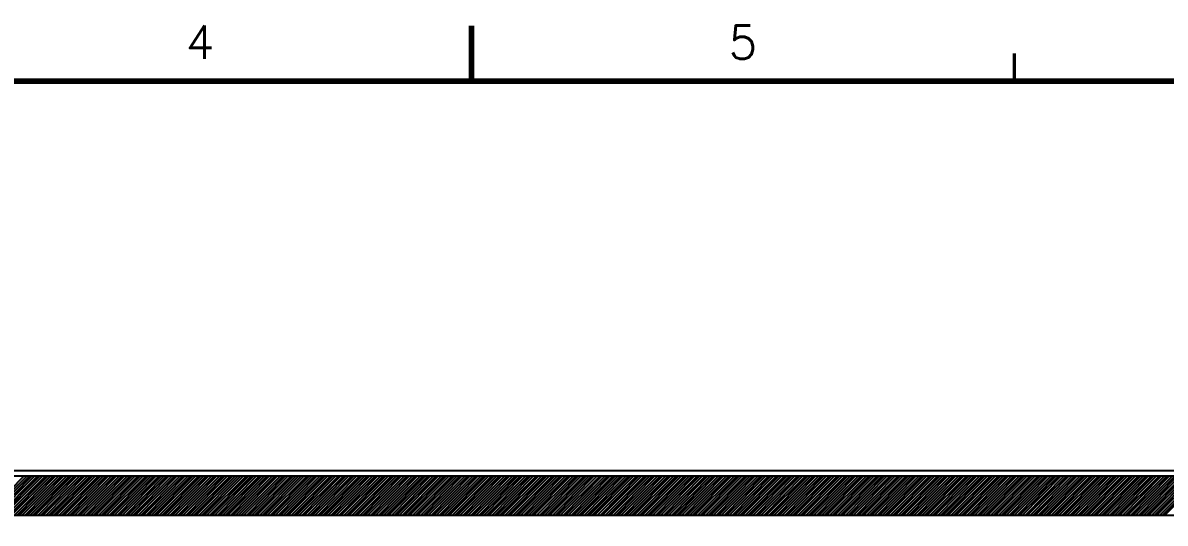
# Model space of a CAD drawing. Extents: x 295 to 953, y 10 to 290.
# Drawn here: x 646.7 to 749.3, y 245.3 to 290.2 of the extents above; entities that cross this region are included whole.
import ezdxf
from ezdxf.enums import TextEntityAlignment as Align

# ---------------------------------------------------------------- set-up
doc = ezdxf.new("R2010")
doc.units = 0
doc.header["$LTSCALE"] = 5
doc.header["$MEASUREMENT"] = 0
doc.layers.get('0').update_dxf_attribs({"linetype": 'CONTINUOUS', "lineweight": 25})
for name, color, linetype in [('ART01_PHO', 7, 'CONTINUOUS'), ('문자', 4, 'CONTINUOUS'), ('테두리', 3, 'CONTINUOUS')]:
    doc.layers.add(name, color=color, linetype=linetype)
doc.styles.get("Standard").update_dxf_attribs({"font": 'simplex.shx'})

# ---------------------------------------------------------------- blocks, each defined once
blk = doc.blocks.new('C')
at = {"layer": '테두리'}
for points, const_width in [([(210, 290), (210, 285)], 0.5), ([(258.75, 287.5), (258.75, 285)], 0.3), ([(15, 285), (15, 15), (405, 15), (405, 285), (15, 285)], 0.5)]:
    blk.add_lwpolyline(points, dxfattribs=dict(at, const_width=const_width))
at = {"layer": '문자'}
for s, p in [('4', (185.62, 288.5)), ('5', (234.38, 288.5))]:
    blk.add_text(s, height=3, dxfattribs=at).set_placement(p, align=Align.MIDDLE)

msp = doc.modelspace()

# ---------------------------------------------------------------- linework, layer by layer
at = {"layer": 'ART01_PHO', "color": 7}
for p, q in [((864.35, 250), (505.48, 250)), ((505.98, 249.54), (864.82, 249.54)), ((643.28, 245.98), (646.8, 249.54)), ((643.49, 245.98), (647.05, 249.54)), ((643.74, 245.98), (647.3, 249.54)), ((643.99, 245.98), (647.51, 249.54)), ((644.2, 245.98), (647.76, 249.54)), ((644.45, 245.98), (648.01, 249.54)), ((644.7, 245.98), (648.22, 249.54)), ((644.91, 245.98), (648.47, 249.54)), ((645.16, 245.98), (648.73, 249.54)), ((645.42, 245.98), (648.94, 249.54)), ((645.62, 245.98), (649.19, 249.54)), ((645.88, 245.98), (649.44, 249.54)), ((646.13, 245.98), (649.65, 249.54)), ((646.34, 245.98), (649.9, 249.54)), ((646.59, 245.98), (650.15, 249.54)), ((646.84, 245.98), (650.36, 249.54)), ((647.05, 245.98), (650.61, 249.54)), ((647.3, 245.98), (650.86, 249.54)), ((647.55, 245.98), (651.07, 249.54)), ((647.76, 245.98), (651.32, 249.54)), ((648.01, 245.98), (651.53, 249.54)), ((648.26, 245.98), (651.79, 249.54)), ((648.47, 245.98), (652.04, 249.54)), ((648.73, 245.98), (652.25, 249.54)), ((648.98, 245.98), (652.5, 249.54)), ((649.19, 245.98), (652.75, 249.54)), ((649.44, 245.98), (652.96, 249.54)), ((649.65, 245.98), (653.21, 249.54)), ((649.9, 245.98), (653.46, 249.54)), ((650.15, 245.98), (653.67, 249.54)), ((650.36, 245.98), (653.92, 249.54)), ((650.61, 245.98), (654.17, 249.54)), ((650.86, 245.98), (654.38, 249.54)), ((651.07, 245.98), (654.64, 249.54)), ((651.32, 245.98), (654.89, 249.54)), ((651.58, 245.98), (655.1, 249.54)), ((651.79, 245.98), (655.35, 249.54)), ((652.04, 245.98), (655.6, 249.54)), ((652.29, 245.98), (655.81, 249.54)), ((652.5, 245.98), (656.06, 249.54)), ((652.75, 245.98), (656.31, 249.54)), ((653, 245.98), (656.52, 249.54)), ((653.21, 245.98), (656.77, 249.54)), ((653.46, 245.98), (657.02, 249.54)), ((653.71, 245.98), (657.23, 249.54)), ((653.92, 245.98), (657.49, 249.54)), ((654.17, 245.98), (657.74, 249.54)), ((654.43, 245.98), (657.95, 249.54)), ((654.64, 245.98), (658.2, 249.54)), ((654.89, 245.98), (658.45, 249.54)), ((655.14, 245.98), (658.66, 249.54)), ((655.35, 245.98), (658.91, 249.54)), ((655.6, 245.98), (659.12, 249.54)), ((655.85, 245.98), (659.37, 249.54)), ((656.06, 245.98), (659.62, 249.54)), ((656.31, 245.98), (659.83, 249.54)), ((656.56, 245.98), (660.08, 249.54)), ((656.77, 245.98), (660.34, 249.54)), ((657.02, 245.98), (660.54, 249.54)), ((657.28, 245.98), (660.8, 249.54)), ((657.49, 245.98), (661.05, 249.54)), ((657.74, 245.98), (661.26, 249.54)), ((657.95, 245.98), (661.51, 249.54)), ((658.2, 245.98), (661.76, 249.54)), ((658.45, 245.98), (661.97, 249.54)), ((658.66, 245.98), (662.22, 249.54)), ((658.91, 245.98), (662.47, 249.54)), ((659.16, 245.98), (662.68, 249.54)), ((659.37, 245.98), (662.93, 249.54)), ((659.62, 245.98), (663.18, 249.54)), ((659.87, 245.98), (663.39, 249.54)), ((660.08, 245.98), (663.65, 249.54)), ((660.34, 245.98), (663.9, 249.54)), ((660.59, 245.98), (664.11, 249.54)), ((660.8, 245.98), (664.36, 249.54)), ((661.05, 245.98), (664.61, 249.54)), ((661.3, 245.98), (664.82, 249.54)), ((661.51, 245.98), (665.07, 249.54)), ((661.76, 245.98), (665.32, 249.54)), ((662.01, 245.98), (665.53, 249.54)), ((662.22, 245.98), (665.78, 249.54)), ((662.47, 245.98), (666.03, 249.54)), ((662.72, 245.98), (666.24, 249.54)), ((662.93, 245.98), (666.5, 249.54)), ((663.18, 245.98), (666.75, 249.54)), ((663.44, 245.98), (666.96, 249.54)), ((663.65, 245.98), (667.21, 249.54)), ((663.9, 245.98), (667.42, 249.54)), ((664.15, 245.98), (667.67, 249.54)), ((664.36, 245.98), (667.92, 249.54)), ((664.61, 245.98), (668.13, 249.54)), ((664.86, 245.98), (668.38, 249.54)), ((665.07, 245.98), (668.63, 249.54)), ((665.32, 245.98), (668.84, 249.54)), ((665.53, 245.98), (669.09, 249.54)), ((665.78, 245.98), (669.35, 249.54)), ((666.03, 245.98), (669.56, 249.54)), ((666.24, 245.98), (669.81, 249.54)), ((666.5, 245.98), (670.06, 249.54)), ((666.75, 245.98), (670.27, 249.54)), ((666.96, 245.98), (670.52, 249.54)), ((667.21, 245.98), (670.77, 249.54)), ((667.46, 245.98), (670.98, 249.54)), ((667.67, 245.98), (671.23, 249.54)), ((667.92, 245.98), (671.48, 249.54)), ((668.17, 245.98), (671.69, 249.54)), ((668.38, 245.98), (671.94, 249.54)), ((668.63, 245.98), (672.2, 249.54)), ((668.88, 245.98), (672.41, 249.54)), ((669.09, 245.98), (672.66, 249.54)), ((669.35, 245.98), (672.91, 249.54)), ((669.6, 245.98), (673.12, 249.54)), ((669.81, 245.98), (673.37, 249.54)), ((670.06, 245.98), (673.62, 249.54)), ((670.31, 245.98), (673.83, 249.54)), ((670.52, 245.98), (674.08, 249.54)), ((670.77, 245.98), (674.33, 249.54)), ((671.02, 245.98), (674.54, 249.54)), ((671.23, 245.98), (674.79, 249.54)), ((671.48, 245.98), (675.05, 249.54)), ((671.73, 245.98), (675.25, 249.54)), ((671.94, 245.98), (675.51, 249.54)), ((672.2, 245.98), (675.72, 249.54)), ((672.45, 245.98), (675.97, 249.54)), ((672.66, 245.98), (676.22, 249.54)), ((672.91, 245.98), (676.43, 249.54)), ((673.16, 245.98), (676.68, 249.54)), ((673.37, 245.98), (676.93, 249.54)), ((673.62, 245.98), (677.14, 249.54)), ((673.83, 245.98), (677.39, 249.54)), ((674.08, 245.98), (677.64, 249.54)), ((674.33, 245.98), (677.85, 249.54)), ((674.54, 245.98), (678.1, 249.54)), ((674.79, 245.98), (678.36, 249.54)), ((675.05, 245.98), (678.57, 249.54)), ((675.25, 245.98), (678.82, 249.54)), ((675.51, 245.98), (679.07, 249.54)), ((675.76, 245.98), (679.28, 249.54)), ((675.97, 245.98), (679.53, 249.54)), ((676.22, 245.98), (679.78, 249.54)), ((676.47, 245.98), (679.99, 249.54)), ((676.68, 245.98), (680.24, 249.54)), ((676.93, 245.98), (680.49, 249.54)), ((677.18, 245.98), (680.7, 249.54)), ((677.39, 245.98), (680.95, 249.54)), ((677.64, 245.98), (681.21, 249.54)), ((677.9, 245.98), (681.42, 249.54)), ((678.1, 245.98), (681.67, 249.54)), ((678.36, 245.98), (681.92, 249.54)), ((678.61, 245.98), (682.13, 249.54)), ((678.82, 245.98), (682.38, 249.54)), ((679.07, 245.98), (682.63, 249.54)), ((679.32, 245.98), (682.84, 249.54)), ((679.53, 245.98), (683.09, 249.54)), ((679.78, 245.98), (683.3, 249.54)), ((680.03, 245.98), (683.55, 249.54)), ((680.24, 245.98), (683.8, 249.54)), ((680.49, 245.98), (684.01, 249.54)), ((680.75, 245.98), (684.27, 249.54)), ((680.95, 245.98), (684.52, 249.54)), ((681.21, 245.98), (684.73, 249.54)), ((681.42, 245.98), (684.98, 249.54)), ((681.67, 245.98), (685.23, 249.54)), ((681.92, 245.98), (685.44, 249.54)), ((682.13, 245.98), (685.69, 249.54)), ((682.38, 245.98), (685.94, 249.54)), ((682.63, 245.98), (686.15, 249.54)), ((682.84, 245.98), (686.4, 249.54)), ((683.09, 245.98), (686.65, 249.54)), ((683.34, 245.98), (686.86, 249.54)), ((683.55, 245.98), (687.12, 249.54)), ((683.8, 245.98), (687.37, 249.54)), ((684.06, 245.98), (687.58, 249.54)), ((684.27, 245.98), (687.83, 249.54)), ((684.52, 245.98), (688.08, 249.54)), ((684.77, 245.98), (688.29, 249.54)), ((684.98, 245.98), (688.54, 249.54)), ((685.23, 245.98), (688.79, 249.54)), ((685.48, 245.98), (689, 249.54)), ((685.69, 245.98), (689.25, 249.54)), ((685.94, 245.98), (689.5, 249.54)), ((686.19, 245.98), (689.71, 249.54)), ((686.4, 245.98), (689.97, 249.54)), ((686.65, 245.98), (690.22, 249.54)), ((686.91, 245.98), (690.43, 249.54)), ((687.12, 245.98), (690.68, 249.54)), ((687.37, 245.98), (690.93, 249.54)), ((687.62, 245.98), (691.14, 249.54)), ((687.83, 245.98), (691.39, 249.54)), ((688.08, 245.98), (691.6, 249.54)), ((688.33, 245.98), (691.85, 249.54)), ((688.54, 245.98), (692.1, 249.54)), ((688.79, 245.98), (692.31, 249.54)), ((689.04, 245.98), (692.56, 249.54)), ((689.25, 245.98), (692.82, 249.54)), ((689.5, 245.98), (693.02, 249.54)), ((689.71, 245.98), (693.28, 249.54)), ((689.97, 245.98), (693.53, 249.54)), ((690.22, 245.98), (693.74, 249.54)), ((690.43, 245.98), (693.99, 249.54)), ((690.68, 245.98), (694.24, 249.54)), ((690.93, 245.98), (694.45, 249.54)), ((691.14, 245.98), (694.7, 249.54)), ((691.39, 245.98), (694.95, 249.54)), ((691.64, 245.98), (695.16, 249.54)), ((691.85, 245.98), (695.41, 249.54)), ((692.1, 245.98), (695.67, 249.54)), ((692.35, 245.98), (695.87, 249.54)), ((692.56, 245.98), (696.13, 249.54)), ((692.82, 245.98), (696.38, 249.54)), ((693.07, 245.98), (696.59, 249.54)), ((693.28, 245.98), (696.84, 249.54)), ((693.53, 245.98), (697.09, 249.54)), ((693.78, 245.98), (697.3, 249.54)), ((693.99, 245.98), (697.55, 249.54)), ((694.24, 245.98), (697.8, 249.54)), ((694.49, 245.98), (698.01, 249.54)), ((694.7, 245.98), (698.26, 249.54)), ((694.95, 245.98), (698.52, 249.54)), ((695.2, 245.98), (698.72, 249.54)), ((695.41, 245.98), (698.98, 249.54)), ((695.67, 245.98), (699.23, 249.54)), ((695.92, 245.98), (699.44, 249.54)), ((696.13, 245.98), (699.69, 249.54)), ((696.38, 245.98), (699.9, 249.54)), ((696.63, 245.98), (700.15, 249.54)), ((696.84, 245.98), (700.4, 249.54)), ((697.09, 245.98), (700.61, 249.54)), ((697.34, 245.98), (700.86, 249.54)), ((697.55, 245.98), (701.11, 249.54)), ((697.8, 245.98), (701.32, 249.54)), ((698.01, 245.98), (701.57, 249.54)), ((698.26, 245.98), (701.83, 249.54)), ((698.52, 245.98), (702.04, 249.54)), ((698.72, 245.98), (702.29, 249.54)), ((698.98, 245.98), (702.54, 249.54)), ((699.23, 245.98), (702.75, 249.54)), ((699.44, 245.98), (703, 249.54)), ((699.69, 245.98), (703.25, 249.54)), ((699.94, 245.98), (703.46, 249.54)), ((700.15, 245.98), (703.71, 249.54)), ((700.4, 245.98), (703.96, 249.54)), ((700.65, 245.98), (704.17, 249.54)), ((700.86, 245.98), (704.42, 249.54)), ((701.11, 245.98), (704.68, 249.54)), ((701.36, 245.98), (704.89, 249.54)), ((701.57, 245.98), (705.14, 249.54)), ((701.83, 245.98), (705.39, 249.54)), ((702.08, 245.98), (705.6, 249.54)), ((702.29, 245.98), (705.85, 249.54)), ((702.54, 245.98), (706.1, 249.54)), ((702.79, 245.98), (706.31, 249.54)), ((703, 245.98), (706.56, 249.54)), ((703.25, 245.98), (706.81, 249.54)), ((703.5, 245.98), (707.02, 249.54)), ((703.71, 245.98), (707.27, 249.54)), ((703.96, 245.98), (707.48, 249.54)), ((704.21, 245.98), (707.74, 249.54)), ((704.42, 245.98), (707.99, 249.54)), ((704.68, 245.98), (708.2, 249.54)), ((704.93, 245.98), (708.45, 249.54)), ((705.14, 245.98), (708.7, 249.54)), ((705.39, 245.98), (708.91, 249.54)), ((705.6, 245.98), (709.16, 249.54)), ((705.85, 245.98), (709.41, 249.54)), ((706.1, 245.98), (709.62, 249.54)), ((706.31, 245.98), (709.87, 249.54)), ((706.56, 245.98), (710.12, 249.54)), ((706.81, 245.98), (710.33, 249.54)), ((707.02, 245.98), (710.59, 249.54)), ((707.27, 245.98), (710.84, 249.54)), ((707.53, 245.98), (711.05, 249.54)), ((707.74, 245.98), (711.3, 249.54)), ((707.99, 245.98), (711.55, 249.54)), ((708.24, 245.98), (711.76, 249.54)), ((708.45, 245.98), (712.01, 249.54)), ((708.7, 245.98), (712.26, 249.54)), ((708.95, 245.98), (712.47, 249.54)), ((709.16, 245.98), (712.72, 249.54)), ((709.41, 245.98), (712.97, 249.54)), ((709.66, 245.98), (713.18, 249.54)), ((709.87, 245.98), (713.43, 249.54)), ((710.12, 245.98), (713.69, 249.54)), ((710.38, 245.98), (713.9, 249.54)), ((710.59, 245.98), (714.15, 249.54)), ((710.84, 245.98), (714.4, 249.54)), ((711.09, 245.98), (714.61, 249.54)), ((711.3, 245.98), (714.86, 249.54)), ((711.55, 245.98), (715.11, 249.54)), ((711.8, 245.98), (715.32, 249.54)), ((712.01, 245.98), (715.57, 249.54)), ((712.26, 245.98), (715.78, 249.54)), ((712.51, 245.98), (716.03, 249.54)), ((712.72, 245.98), (716.28, 249.54)), ((712.97, 245.98), (716.49, 249.54)), ((713.23, 245.98), (716.75, 249.54)), ((713.43, 245.98), (717, 249.54)), ((713.69, 245.98), (717.21, 249.54)), ((713.9, 245.98), (717.46, 249.54)), ((714.15, 245.98), (717.71, 249.54)), ((714.4, 245.98), (717.92, 249.54)), ((714.61, 245.98), (718.17, 249.54)), ((714.86, 245.98), (718.42, 249.54)), ((715.11, 245.98), (718.63, 249.54)), ((715.32, 245.98), (718.88, 249.54)), ((715.57, 245.98), (719.13, 249.54)), ((715.82, 245.98), (719.34, 249.54)), ((716.03, 245.98), (719.6, 249.54)), ((716.28, 245.98), (719.85, 249.54)), ((716.54, 245.98), (720.06, 249.54)), ((716.75, 245.98), (720.31, 249.54)), ((717, 245.98), (720.56, 249.54)), ((717.25, 245.98), (720.77, 249.54)), ((717.46, 245.98), (721.02, 249.54)), ((717.71, 245.98), (721.27, 249.54)), ((717.96, 245.98), (721.48, 249.54)), ((718.17, 245.98), (721.73, 249.54)), ((718.42, 245.98), (721.98, 249.54)), ((718.67, 245.98), (722.19, 249.54)), ((718.88, 245.98), (722.45, 249.54)), ((719.13, 245.98), (722.7, 249.54)), ((719.39, 245.98), (722.91, 249.54)), ((719.6, 245.98), (723.16, 249.54)), ((719.85, 245.98), (723.41, 249.54)), ((720.1, 245.98), (723.62, 249.54)), ((720.31, 245.98), (723.87, 249.54)), ((720.56, 245.98), (724.08, 249.54)), ((720.81, 245.98), (724.33, 249.54)), ((721.02, 245.98), (724.58, 249.54)), ((721.27, 245.98), (724.79, 249.54)), ((721.52, 245.98), (725.04, 249.54)), ((721.73, 245.98), (725.3, 249.54)), ((721.98, 245.98), (725.51, 249.54)), ((722.19, 245.98), (725.76, 249.54)), ((722.45, 245.98), (726.01, 249.54)), ((722.7, 245.98), (726.22, 249.54)), ((722.91, 245.98), (726.47, 249.54)), ((723.16, 245.98), (726.72, 249.54)), ((723.41, 245.98), (726.93, 249.54)), ((723.62, 245.98), (727.18, 249.54)), ((723.87, 245.98), (727.43, 249.54)), ((724.12, 245.98), (727.64, 249.54)), ((724.33, 245.98), (727.89, 249.54)), ((724.58, 245.98), (728.15, 249.54)), ((724.83, 245.98), (728.35, 249.54)), ((725.04, 245.98), (728.61, 249.54)), ((725.3, 245.98), (728.86, 249.54)), ((725.55, 245.98), (729.07, 249.54)), ((725.76, 245.98), (729.32, 249.54)), ((726.01, 245.98), (729.57, 249.54)), ((726.26, 245.98), (729.78, 249.54)), ((726.47, 245.98), (730.03, 249.54)), ((726.72, 245.98), (730.28, 249.54)), ((726.97, 245.98), (730.49, 249.54)), ((727.18, 245.98), (730.74, 249.54)), ((727.43, 245.98), (731, 249.54)), ((727.68, 245.98), (731.2, 249.54)), ((727.89, 245.98), (731.46, 249.54)), ((728.15, 245.98), (731.67, 249.54)), ((728.4, 245.98), (731.92, 249.54)), ((728.61, 245.98), (732.17, 249.54)), ((728.86, 245.98), (732.38, 249.54)), ((729.11, 245.98), (732.63, 249.54)), ((729.32, 245.98), (732.88, 249.54)), ((729.57, 245.98), (733.09, 249.54)), ((729.78, 245.98), (733.34, 249.54)), ((730.03, 245.98), (733.59, 249.54)), ((730.28, 245.98), (733.8, 249.54)), ((730.49, 245.98), (734.05, 249.54)), ((730.74, 245.98), (734.31, 249.54)), ((731, 245.98), (734.52, 249.54)), ((731.2, 245.98), (734.77, 249.54)), ((731.46, 245.98), (735.02, 249.54)), ((731.71, 245.98), (735.23, 249.54)), ((731.92, 245.98), (735.48, 249.54)), ((732.17, 245.98), (735.73, 249.54)), ((732.42, 245.98), (735.94, 249.54)), ((732.63, 245.98), (736.19, 249.54)), ((732.88, 245.98), (736.44, 249.54)), ((733.13, 245.98), (736.65, 249.54)), ((733.34, 245.98), (736.9, 249.54)), ((733.59, 245.98), (737.16, 249.54)), ((733.85, 245.98), (737.37, 249.54)), ((734.05, 245.98), (737.62, 249.54)), ((734.31, 245.98), (737.87, 249.54)), ((734.56, 245.98), (738.08, 249.54)), ((734.77, 245.98), (738.33, 249.54)), ((735.02, 245.98), (738.58, 249.54)), ((735.27, 245.98), (738.79, 249.54)), ((735.48, 245.98), (739.04, 249.54)), ((735.73, 245.98), (739.29, 249.54)), ((735.98, 245.98), (739.5, 249.54)), ((736.19, 245.98), (739.75, 249.54)), ((736.44, 245.98), (739.96, 249.54)), ((736.7, 245.98), (740.22, 249.54)), ((736.9, 245.98), (740.47, 249.54)), ((737.16, 245.98), (740.68, 249.54)), ((737.41, 245.98), (740.93, 249.54)), ((737.62, 245.98), (741.18, 249.54)), ((737.87, 245.98), (741.39, 249.54)), ((738.08, 245.98), (741.64, 249.54)), ((738.33, 245.98), (741.89, 249.54)), ((738.58, 245.98), (742.1, 249.54)), ((738.79, 245.98), (742.35, 249.54)), ((739.04, 245.98), (742.6, 249.54)), ((739.29, 245.98), (742.81, 249.54)), ((739.5, 245.98), (743.07, 249.54)), ((739.75, 245.98), (743.32, 249.54)), ((740.01, 245.98), (743.53, 249.54)), ((740.22, 245.98), (743.78, 249.54)), ((740.47, 245.98), (744.03, 249.54)), ((740.72, 245.98), (744.24, 249.54)), ((740.93, 245.98), (744.49, 249.54)), ((741.18, 245.98), (744.74, 249.54)), ((741.43, 245.98), (744.95, 249.54)), ((741.64, 245.98), (745.2, 249.54)), ((741.89, 245.98), (745.45, 249.54)), ((742.14, 245.98), (745.66, 249.54)), ((742.35, 245.98), (745.92, 249.54)), ((742.6, 245.98), (746.17, 249.54)), ((742.86, 245.98), (746.38, 249.54)), ((743.07, 245.98), (746.63, 249.54)), ((743.32, 245.98), (746.88, 249.54)), ((743.57, 245.98), (747.09, 249.54)), ((743.78, 245.98), (747.34, 249.54)), ((744.03, 245.98), (747.59, 249.54)), ((744.28, 245.98), (747.8, 249.54)), ((744.49, 245.98), (748.05, 249.54)), ((744.74, 245.98), (748.26, 249.54)), ((744.99, 245.98), (748.51, 249.54)), ((745.2, 245.98), (748.77, 249.54)), ((745.45, 245.98), (748.97, 249.54)), ((745.71, 245.98), (749.23, 249.54)), ((745.92, 245.98), (749.48, 249.54)), ((746.17, 245.98), (749.69, 249.54)), ((746.38, 245.98), (749.94, 249.54)), ((746.63, 245.98), (750.19, 249.54)), ((746.88, 245.98), (750.4, 249.54)), ((747.09, 245.98), (750.65, 249.54)), ((747.34, 245.98), (750.9, 249.54)), ((747.59, 245.98), (751.11, 249.54)), ((747.8, 245.98), (751.36, 249.54)), ((748.05, 245.98), (751.61, 249.54)), ((748.3, 245.98), (751.82, 249.54)), ((748.51, 245.98), (752.08, 249.54)), ((748.77, 245.98), (752.33, 249.54)), ((749.02, 245.98), (752.54, 249.54)), ((749.23, 245.98), (752.79, 249.54)), ((868, 245.98), (517.88, 245.98))]:
    msp.add_line(p, q, dxfattribs=at)

# ---------------------------------------------------------------- block references
msp.add_blockref('C', (476.98, 0))

doc.saveas('drawing.dxf')
